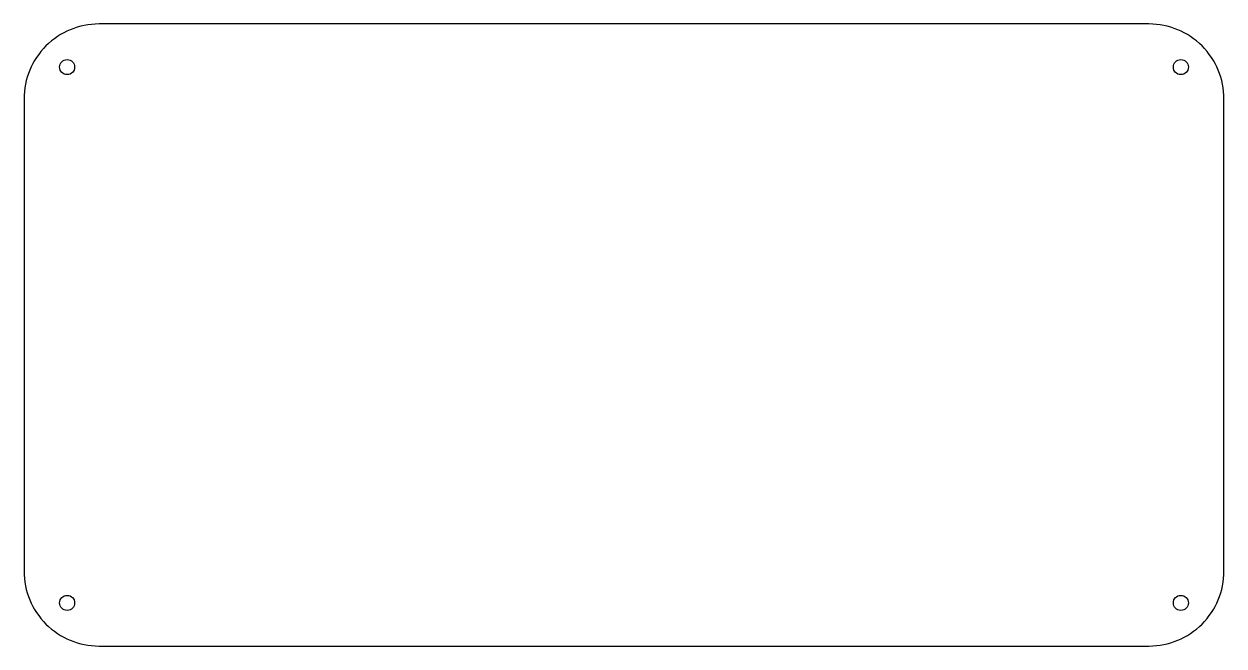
# Model space of a CAD drawing. Header units: millimetres. Extents: x -160 to 160, y -38 to 128.
import ezdxf

# ---------------------------------------------------------------- set-up
doc = ezdxf.new("R2010")
doc.units = ezdxf.units.MM
doc.header["$MEASUREMENT"] = 0
doc.layers.add('Plates$BOTTOM', color=3, linetype='Continuous', true_color=0x00ff00)

msp = doc.modelspace()

# ---------------------------------------------------------------- linework, layer by layer
at = {"layer": 'Plates$BOTTOM'}
msp.add_lwpolyline([(160, 108, 0.414214), (140, 128), (-140, 128, 0.414214), (-160, 108), (-160, -18, 0.414214), (-140, -38), (140, -38, 0.414214), (160, -18)], format="xyb", close=True, dxfattribs=at)
for centre in [(-148.49, 116.49), (148.49, 116.49), (-148.49, -26.49), (148.49, -26.49)]:
    msp.add_circle(centre, 2, dxfattribs=at)

doc.saveas('drawing.dxf')
